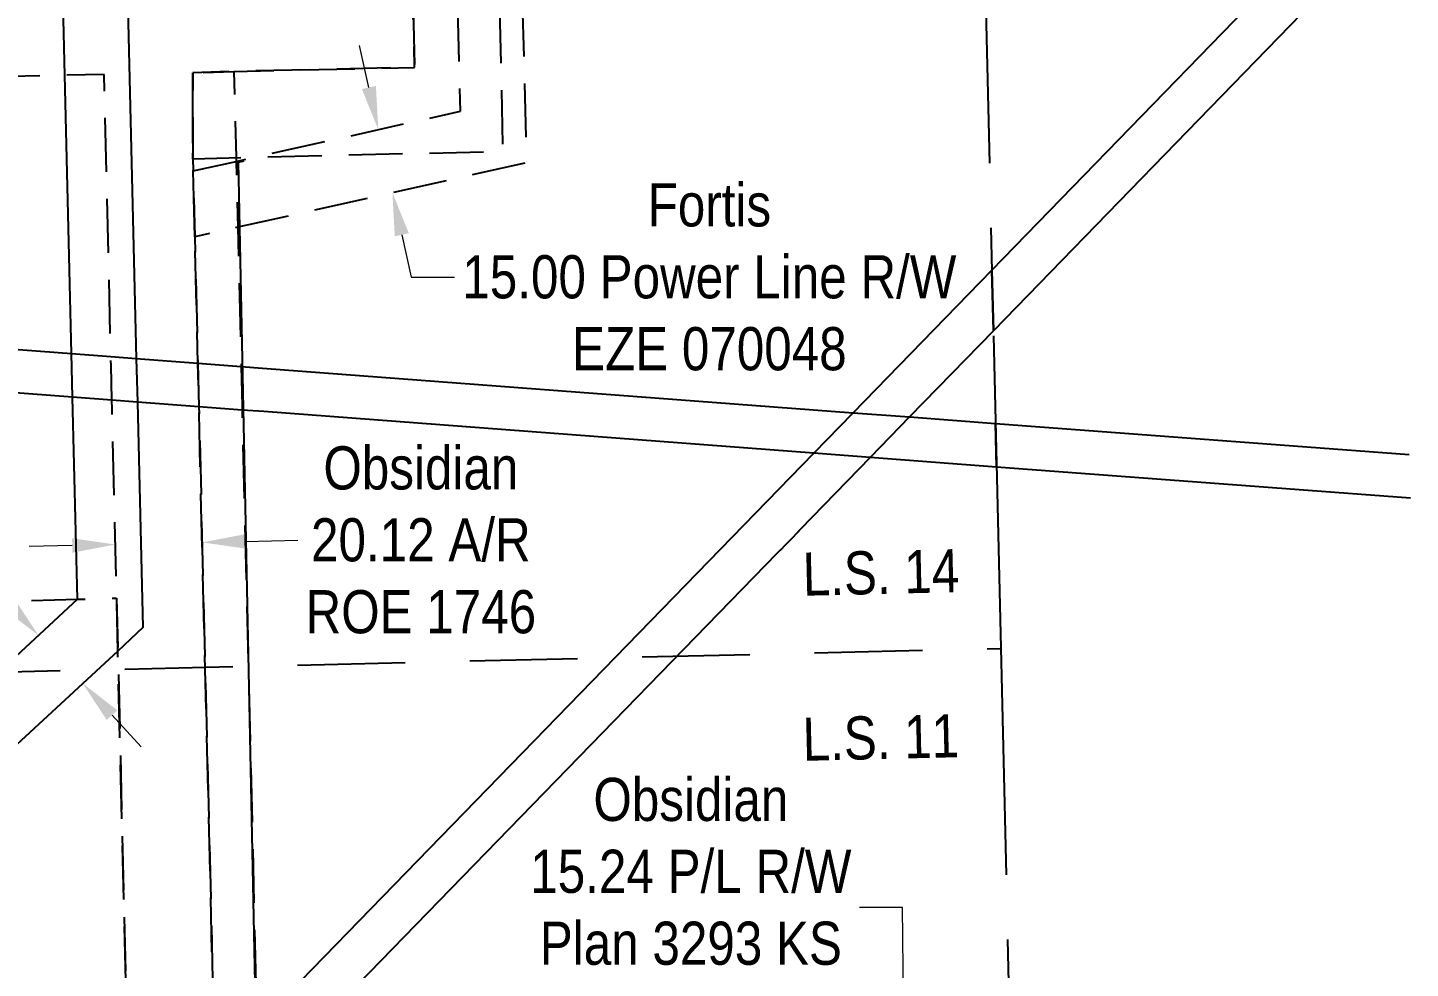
# Model space of a CAD drawing. Extents: x 614096 to 617019, y 5883619 to 5886341.
# Drawn here: x 614830.4 to 615151.1, y 5884859.6 to 5885077.7 of the extents above; entities that cross this region are included whole.
import ezdxf

# ---------------------------------------------------------------- set-up
doc = ezdxf.new("R2010")
doc.units = 0
doc.header["$LTSCALE"] = 5
doc.header["$PDSIZE"] = 1
for name, pattern in [('foc-ACCESSROAD', [3.75, 2.5, -1.25]), ('foc-FLOWLINE', [3.75, 2.5, -1.25]), ('foc-LSD', [8, 5, -3]), ('foc-QUARTERLINE', [33, 25, -3, 2, -3])]:
    doc.linetypes.add(name, pattern=pattern)
doc.layers.get('Defpoints').update_dxf_attribs({"color": 9})
for name, color, linetype in [('AS-POWER', 104, 'foc-POWER'), ('C-WS', 13, 'foc-ACCESSROAD'), ('F-EZE', 190, 'foc-FLOWLINE'), ('F-RW', 190, 'Continuous'), ('F-WS', 190, 'foc-ACCESSROAD'), ('L-QSEC', 8, 'foc-QUARTERLINE'), ('L-SECTION-LSD', 7, 'foc-LSD')]:
    doc.layers.add(name, color=color, linetype=linetype)
for name, color, linetype, lineweight in [('F-AR-T', 190, 'Continuous', 9), ('F-EZE-T', 190, 'Continuous', 9), ('F-RW-T', 190, 'Continuous', 9)]:
    doc.layers.add(name, color=color, linetype=linetype, lineweight=lineweight)
doc.styles.add('100L', font='ARIALN.TTF', dxfattribs={"height": 11})
doc.styles.add('80CG', font='ARIALN.TTF', dxfattribs={"height": 10})
doc.styles.add('foc-LtypeFont', font='ARIALN.TTF', dxfattribs={"height": 7.349999999999999})
doc.linetypes.add('foc-POWER', pattern='A,6,-1,["P",foc-LtypeFont,S=0.2,R=0,X=-0.625,Y=-0.75],-1.239999999999999,4', length=12.24)
doc.dimstyles.new('Compass 5 000', dxfattribs={"dimscale": 5, "dimtxt": 9, "dimasz": 2, "dimexe": 0.2, "dimexo": 0.0625, "dimgap": 0.5, "dimtad": 0, "dimtih": 1, "dimtoh": 1, "dimzin": 0, "dimdsep": 46, "dimtxsty": '80CG', "dimcen": 0.1, "dimse1": 1, "dimse2": 1, "dimclrd": 256, "dimclrt": 256, "dimaunit": 1, "dimadec": 4, "dimazin": 0, "dimtfac": 0.06, "dimtofl": 0, "dimtmove": 0, "dimatfit": 1, "dimfxl": 0.2, "dimtolj": 1, "dimtzin": 0, "dimlwd": -1, "dimarcsym": 0})

# ---------------------------------------------------------------- blocks, each defined once
blk = doc.blocks.new('*D430')
at = {"layer": 'Defpoints', "color": 0, "transparency": 16777216}
for p in [(614905.0540747778, 5885052.539165007), (614908.3264429313, 5885037.904598203), (614914.9781334107, 5885039.391952108)]:
    blk.add_point(p, dxfattribs=at)
at = {"layer": 'F-EZE-T', "transparency": 16777216}
for p, q in [((614909.5235993525, 5885063.785522548), (614907.341433448, 5885073.544526184)), ((614917.1602993151, 5885029.632948471), (614919.3528011453, 5885019.827720883)), ((614919.3528011453, 5885019.827720883), (614929.3528011455, 5885019.827720882))]:
    blk.add_line(p, q, dxfattribs=at)
for points in [[(614911.1500999585, 5885064.149216865), (614907.8970987464, 5885063.42182823), (614911.7057652571, 5885054.026518912)], [(614918.7867999212, 5885029.996642789), (614915.533798709, 5885029.269254154), (614914.9781334107, 5885039.391952108)]]:
    blk.add_solid(points, dxfattribs=at)
at = {"layer": 'F-EZE-T', "transparency": 16777216, "insert": (614988.4933195619, 5885019.827720884), "char_height": 10, "attachment_point": 5, "style": '80CG'}
blk.add_mtext('\\A1;Fortis\\P15.00 Power Line R/W\\PEZE 070048', dxfattribs=at)
blk = doc.blocks.new('*D435')
at = {"layer": 'Defpoints', "color": 0, "transparency": 16777216}
for p in [(614843.1576574878, 5884925.62565175), (614806.8264919454, 5884912.584150828), (614817.0491647236, 5884901.514598141)]:
    blk.add_point(p, dxfattribs=at)
at = {"layer": 'F-RW-T', "transparency": 16777216}
for p, q in [((614808.6695158696, 5884962.9709047), (614798.6695158696, 5884962.970904699)), ((614826.1505268477, 5884944.041709151), (614808.6695158696, 5884962.9709047)), ((614849.9421153497, 5884918.279147035), (614856.7265732121, 5884910.932642321))]:
    blk.add_line(p, q, dxfattribs=at)
for points in [[(614827.3749443004, 5884945.172452128), (614824.926109395, 5884942.910966175), (614832.9349847096, 5884936.695204437)], [(614851.1665328024, 5884919.409890013), (614848.717697897, 5884917.148404058), (614843.1576574878, 5884925.62565175)]]:
    blk.add_solid(points, dxfattribs=at)
at = {"layer": 'F-RW-T', "transparency": 16777216, "insert": (614759.5835677125, 5884962.9709047), "char_height": 10, "attachment_point": 5, "style": '80CG', "bg_fill": 3, "box_fill_scale": 1.1, "bg_fill_color": 256, "bg_fill_true_color": 13158600, "bg_fill_transparency": 0}
blk.add_mtext('\\A1;Obsidian\\P15.00 P/L R/W\\PPlan 982 3779\\PPLA 981008', dxfattribs=at)
blk = doc.blocks.new('*D446')
at = {"layer": 'Defpoints', "color": 0, "transparency": 16777216}
for p in [(615033.6048323725, 5884839.122366773), (614988.5148073919, 5884838.705194469), (614988.6557426222, 5884823.472224812)]:
    blk.add_point(p, dxfattribs=at)
at = {"layer": 'F-RW-T', "transparency": 16777216}
for p, q in [((615033.2851644696, 5884873.673638691), (615023.2851644697, 5884873.673638691)), ((615033.5123164667, 5884849.121938804), (615033.2851644696, 5884873.673638691)), ((615033.8382835087, 5884813.889825085), (615033.9307994146, 5884803.890253054))]:
    blk.add_line(p, q, dxfattribs=at)
for points in [[(615035.1789118052, 5884849.137358122), (615031.8457211282, 5884849.106519487), (615033.6048323725, 5884839.122366773)], [(615035.5048788472, 5884813.905244403), (615032.1716881702, 5884813.874405768), (615033.7457676028, 5884823.889397116)]]:
    blk.add_solid(points, dxfattribs=at)
at = {"layer": 'F-RW-T', "transparency": 16777216, "insert": (614984.1992163121, 5884873.673638691), "char_height": 10, "attachment_point": 5, "style": '80CG'}
blk.add_mtext('\\A1;Obsidian\\P15.24 P/L R/W\\PPlan 3293 KS\\PROE 4325', dxfattribs=at)
blk = doc.blocks.new('*D485')
at = {"layer": 'Defpoints', "color": 0, "transparency": 16777216}
for p in [(614850.4440949266, 5884969.251118996), (614870.5745507159, 5884969.735211652), (614870.8490066262, 5884958.322267239)]:
    blk.add_point(p, dxfattribs=at)
at = {"layer": 'F-AR-T', "transparency": 16777216}
for p, q in [((614840.7214410607, 5884957.597766344), (614830.7243312844, 5884957.357358105)), ((614880.8461164024, 5884958.562675477), (614893.0431756823, 5884958.855987605))]:
    blk.add_line(p, q, dxfattribs=at)
for points in [[(614840.6813730209, 5884959.263951307), (614840.7615091004, 5884955.931581381), (614850.7185508369, 5884957.838174583)], [(614880.8060483626, 5884960.22886044), (614880.8861844422, 5884956.896490513), (614870.8490066262, 5884958.322267239)]]:
    blk.add_solid(points, dxfattribs=at)
at = {"layer": 'F-AR-T', "transparency": 16777216, "insert": (614921.576599966, 5884958.855987605), "char_height": 10, "attachment_point": 5, "style": '80CG'}
blk.add_mtext('\\A1;Obsidian\\P20.12 A/R\\PROE 1746', dxfattribs=at)

msp = doc.modelspace()

# ---------------------------------------------------------------- linework, layer by layer
at = {"layer": 'AS-POWER', "flags": 128}
msp.add_lwpolyline([(614886.2600136307, 5884704.003182559), (614879.2971087042, 5885046.476075932), (614880.6133323006, 5885046.746002308)], dxfattribs=at)
at = {"layer": 'C-WS', "flags": 128}
msp.add_lwpolyline([(614871.601, 5885331.959), (615001.2198378212, 5885335.07662094, -0.4907811380415951), (614959.2300000009, 5885224.148), (614959.903000001, 5885196.429), (614952.0380000009, 5885196.29), (614936.9030445018, 5885195.925604689), (614938.9067334533, 5885118.725568571), (614939.150704975, 5885108.59216878), (614939.4259275843, 5885097.160749623), (614940.5872023624, 5885048.926998874), (614868.7117076648, 5885047.196525961), (614868.6535880311, 5885067.193401583), (614878.2314978428, 5885067.509077386), (614920.1193136717, 5885068.43248932), (614919.248861514, 5885100.365173649), (614919.1066501122, 5885110.493647164), (614918.8163000101, 5885122.553389374), (614917.0612932548, 5885195.447901535), (614839.992618276, 5885193.59239772), (614837.8736573043, 5885313.488578107), (614864.6810000009, 5885314.105, -0.06411364013640135), (614871.6010000001, 5885331.959)], format="xyb", dxfattribs=at)
at = {"layer": 'F-EZE', "flags": 128}
for points in [[(614942.2452086898, 5885195.941219098), (614944.2242932636, 5885118.220796953), (614944.4825315537, 5885108.085568457), (614944.7408877246, 5885097.950442942), (614946.0545789542, 5885046.340813116), (614879.1003872012, 5885031.369494343), (614869.1456713729, 5885029.144080002), (614868.778167907, 5885044.42855067), (614878.7332755169, 5885046.653874476), (614883.0765351757, 5885047.625233414), (614930.7492845443, 5885058.284325995), (614929.702523582, 5885099.377696932), (614929.4446969992, 5885109.512133831), (614929.1868353059, 5885119.648071377), (614927.2502502948, 5885195.693210649), (614936.9027403583, 5885195.9256038), (614942.2452086898, 5885195.941219098)], [(614886.950285809, 5884704.943108092), (614876.9479730382, 5884704.699121894), (614874.1255049472, 5884822.072703486), (614873.7870957851, 5884836.145090459), (614870.0928716983, 5884989.765298996), (614869.8496987082, 5884999.868546096), (614869.1456713729, 5885029.144080002), (614868.778167907, 5885044.42855067), (614868.7095054395, 5885047.288245533), (614868.6535880311, 5885067.193401583), (614878.2314978428, 5885067.509077386), (614878.7122227292, 5885047.522942123), (614878.7332755169, 5885046.653874476), (614879.1003872012, 5885031.369494343), (614879.8524565275, 5885000.108346825), (614879.8759957782, 5884999.111625848), (614880.0955139078, 5884990.005797375), (614880.1195949734, 5884989.009089014), (614883.553955879, 5884846.18663852), (614883.7896371324, 5884836.385582406), (614883.8920149017, 5884832.115043533), (614884.1272327602, 5884822.313176152), (614886.950285809, 5884704.943108092)]]:
    msp.add_lwpolyline(points, close=True, dxfattribs=at)
at = {"layer": 'F-RW'}
msp.add_lwpolyline([(614851.2836548637, 5884933.129966934), (614791.9926346866, 5884878.375026495), (614781.8079238704, 5884889.378874238), (614841.9256150495, 5884945.139365712), (614840.8000266167, 5884991.977190496), (614840.5570541626, 5885002.079640805), (614839.006097426, 5885066.622302434), (614837.2199005885, 5885140.952327705), (614836.961297919, 5885151.724400197), (614836.6139074449, 5885166.165605331), (614851.6039604278, 5885166.525602561), (614851.8131274007, 5885157.808770753), (614852.0721690563, 5885147.037408568), (614855.5832759119, 5885000.944870406), (614855.825921015, 5884990.842312005), (614857.0806759184, 5884938.618197246), (614851.2836548637, 5884933.129966934)], close=True, dxfattribs=at)
for points in [[(615147.5879940342, 5885103.251865691), (615143.737928335, 5885099.293535565), (615134.7338783747, 5885090.03246063), (615125.7343927193, 5885080.780818488), (615054.3610304926, 5885007.395573131), (615054.0319251956, 5885021.471690447), (615112.8942407066, 5885081.997906839), (615121.8959566825, 5885091.25037676), (615130.9008686141, 5885100.511546992), (615144.3574806182, 5885114.350408382), (615147.2248008033, 5885117.298757607)], [(614735.9271926582, 5885009.975748986), (614840.5570541626, 5885002.079640805), (614849.6759551668, 5885001.391242743), (614855.5832759119, 5885000.944870406), (614869.8496987082, 5884999.868546096), (614879.8760143877, 5884999.110825575), (614884.8764192788, 5884998.733878482), (615021.85484761, 5884988.39249035), (615034.9206163784, 5884987.405800634), (615054.8633540589, 5884985.902819199), (615054.8633540589, 5884985.902819199), (615055.0994428206, 5884975.802304949), (615025.7835870364, 5884978.011737201), (615012.71785349, 5884978.998553552), (614885.1195636244, 5884988.63063034), (614880.1196135829, 5884989.008288752), (614870.0928716983, 5884989.765298996), (614855.825921015, 5884990.842312005), (614849.9186018158, 5884991.288083998), (614840.8000266167, 5884991.977190496), (614726.338146868, 5885000.614214279)], [(615151.0704282754, 5884968.56494649), (615055.0994428206, 5884975.802304949), (615054.8633540589, 5884985.902819199), (615150.8091916188, 5884978.668557361)]]:
    msp.add_lwpolyline(points, dxfattribs=at)
at = {"layer": 'F-WS', "flags": 128}
for points in [[(614919.255363511, 5885100.3653249), (614920.1193136717, 5885068.43248932), (614878.2314978428, 5885067.509077386), (614868.6535880311, 5885067.193401583), (614868.7095054395, 5885047.288245533), (614868.778167907, 5885044.42855067), (614869.1456713729, 5885029.144080002), (614869.8496987082, 5884999.868546096), (614870.0928716983, 5884989.765298996), (614873.7870957851, 5884836.145090459), (614874.1255049472, 5884822.072703486), (614876.9479730382, 5884704.699121894), (614856.8222922877, 5884704.212501559), (614854.4734304772, 5884801.867017361), (614854.1351020292, 5884815.938504267), (614853.9994066552, 5884821.588969692), (614853.7854664734, 5884830.473031797), (614853.6597320292, 5884835.661326483), (614851.2836548637, 5884933.129966934), (614851.012313276, 5884945.395140179), (614849.9669958726, 5884989.28156141), (614849.9185878627, 5884991.288684196), (614849.7243632232, 5884999.384119914), (614849.6759551668, 5885001.391242743), (614848.1020318689, 5885066.825848904), (614839.006097426, 5885066.622302434), (614792.8868378875, 5885065.594170918), (614735.9271252853, 5885009.978649942), (614726.3410549005, 5885000.618685629), (614532.9212228726, 5884811.762559898), (614525.6852712267, 5884804.697649017), (614519.3496505588, 5884812.579567822), (614526.5872681686, 5884819.645208565), (614712.966861983, 5885001.627775194), (614722.5532400878, 5885010.988419688), (614792.5186085573, 5885079.302551006), (614791.6148706503, 5885113.231295414), (614791.5396201551, 5885116.283104243), (614791.3689349593, 5885123.294243123), (614791.2928554912, 5885126.345432199), (614791.1320734456, 5885133.35810242), (614791.0628733379, 5885136.4087508), (614789.7798146884, 5885192.444832831), (614839.8594541679, 5885193.589366682), (614917.0612932548, 5885195.447901535), (614918.8163000101, 5885122.553389374), (614918.9690738398, 5885111.778614176), (614918.9969772315, 5885110.504052295), (614919.255363511, 5885100.3653249)], [(614853.7854664734, 5884830.473031797), (614738.8684232753, 5884827.708812221), (614723.5109323463, 5884842.34431644), (614721.4691874739, 5884927.27698322), (614736.1039507894, 5884942.632588724), (614841.9256150495, 5884945.139365712), (614851.012313276, 5884945.395140179), (614851.2836548637, 5884933.129966934), (614853.6597320292, 5884835.661326483), (614853.7854664734, 5884830.473031797)]]:
    msp.add_lwpolyline(points, close=True, dxfattribs=at)
at = {"layer": 'L-QSEC'}
msp.add_line((615046.6780000009, 5885336.143), (615065.4867809104, 5884531.328519898), dxfattribs=at)
at = {"layer": 'L-SECTION-LSD'}
msp.add_lwpolyline([(614643.6290445277, 5885326.687445346), (614652.9957761245, 5884924.238811145), (615056.0823580998, 5884933.737144446)], dxfattribs=at)

# ---------------------------------------------------------------- dimensions: what is measured, and where the dimension line sits
at = {"layer": 'F-AR-T'}
dim = msp.add_linear_dim(base=(614870.8490066262, 5884958.322267239), p1=(614850.4440949266, 5884969.251118995), p2=(614870.5745507159, 5884969.735211651), angle=1.3775704623569278, text='Obsidian\\P20.12 A/R\\PROE 1746', dimstyle='Compass 5 000', dxfattribs=at)
dim.commit()
dim.dimension.update_dxf_attribs({"geometry": '*D485', "text_midpoint": (614921.576599966, 5884958.855987605), "dimtype": 161})

# ---------------------------------------------------------------- next in the draw order: texts
at = {"layer": 'L-SECTION-LSD', "char_height": 9.996240700000017, "attachment_point": 1, "rotation": 1.3498680967978884, "style": '100L', "bg_fill": 2}
for s, width, insert in [('L.S. 14', 36.99819901892081, (615010.0220358084, 5884955.943805246)), ('L.S. 11', 36.44949544498949, (615009.9951687807, 5884917.673495521))]:
    msp.add_mtext_dynamic_manual_height_columns(s, width=width, gutter_width=55, heights=[0], dxfattribs=dict(at, insert=insert))

# ---------------------------------------------------------------- next in the draw order: dimensions: what is measured, and where the dimension line sits
at = {"layer": 'F-RW-T'}
dim = msp.add_linear_dim(base=(614843.1576574878, 5884925.62565175), p1=(614806.8264919455, 5884912.584150828), p2=(614817.0491647236, 5884901.514598141), angle=312.7223103541593, text='Obsidian\\P15.00 P/L R/W\\PPlan 982 3779\\PPLA 981008', dimstyle='Compass 5 000', override={"dimtfill": 1}, dxfattribs=at)
dim.commit()
dim.dimension.update_dxf_attribs({"geometry": '*D435', "text_midpoint": (614759.5835677125, 5884962.9709047), "dimtype": 161})

# ---------------------------------------------------------------- next in the draw order: linework, layer by layer
at = {"layer": 'F-RW'}
msp.add_lwpolyline([(614888.4245023765, 5884851.1960614), (615012.717371849, 5884978.998542329), (615021.8544863799, 5884988.392481948), (615054.0319251956, 5885021.471690447), (615054.3610304926, 5885007.395573131), (615034.9206163784, 5884987.405800634), (615025.7835870364, 5884978.011737201), (614901.491319534, 5884850.211822903)], dxfattribs=at)

# ---------------------------------------------------------------- next in the draw order: dimensions: what is measured, and where the dimension line sits
at = {"layer": 'F-EZE-T'}
dim = msp.add_linear_dim(base=(614914.9781334107, 5885039.391952108), p1=(614905.0540747778, 5885052.539165006), p2=(614908.3264429313, 5885037.904598202), angle=282.60430633736416, text='Fortis\\P15.00 Power Line R/W\\PEZE 070048', dimstyle='Compass 5 000', dxfattribs=at)
dim.commit()
dim.dimension.update_dxf_attribs({"geometry": '*D430', "text_midpoint": (614988.4933195619, 5885019.827720884), "dimtype": 161})
at = {"layer": 'F-RW-T'}
dim = msp.add_linear_dim(base=(615033.6048323725, 5884839.122366773), p1=(614988.6557426223, 5884823.472224812), p2=(614988.514807392, 5884838.70519447), angle=90.53008465649717, text='Obsidian\\P15.24 P/L R/W\\PPlan 3293 KS\\PROE 4325', dimstyle='Compass 5 000', override={"dimtfill": 0}, dxfattribs=at)
dim.commit()
dim.dimension.update_dxf_attribs({"geometry": '*D446', "text_midpoint": (614984.1992163121, 5884873.673638691), "dimtype": 161})

doc.saveas('drawing.dxf')
